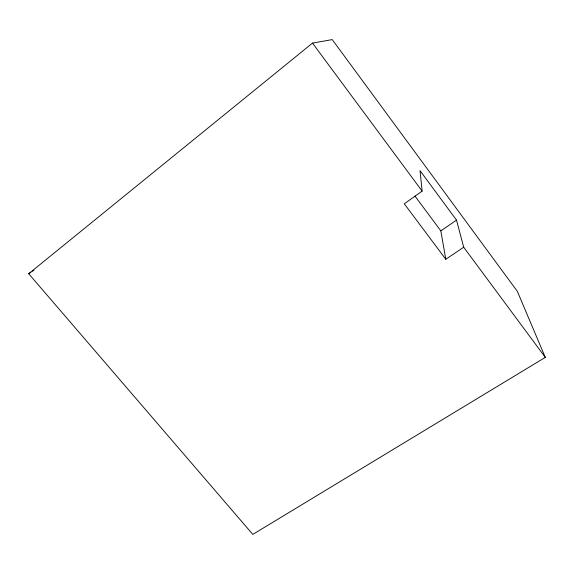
<?xml version="1.0" encoding="UTF-8"?>
<svg xmlns="http://www.w3.org/2000/svg" width="574" height="574" viewBox="0 0 574 574"><rect width="100%" height="100%" fill="white"/><g stroke="black" fill="none" stroke-linecap="round" stroke-linejoin="round"><path stroke-width="0.86" d="M28.7 273.726L312.493 43.1L332.238 39.599L517.317 291.312L545.3 357.38L252.804 534.401L28.7 273.726L30.946 272.248M422.134 191.113L404.29 203.777L445.79 259.276L463.699 247.222L456.509 220.115L420.032 170.643L422.134 191.113L312.493 43.1M445.79 259.276L440.839 230.884L456.509 220.115M32.438 271.272L33.938 270.289M414.966 196.086L440.839 230.884M463.699 247.222L545.3 357.38"/></g></svg>
